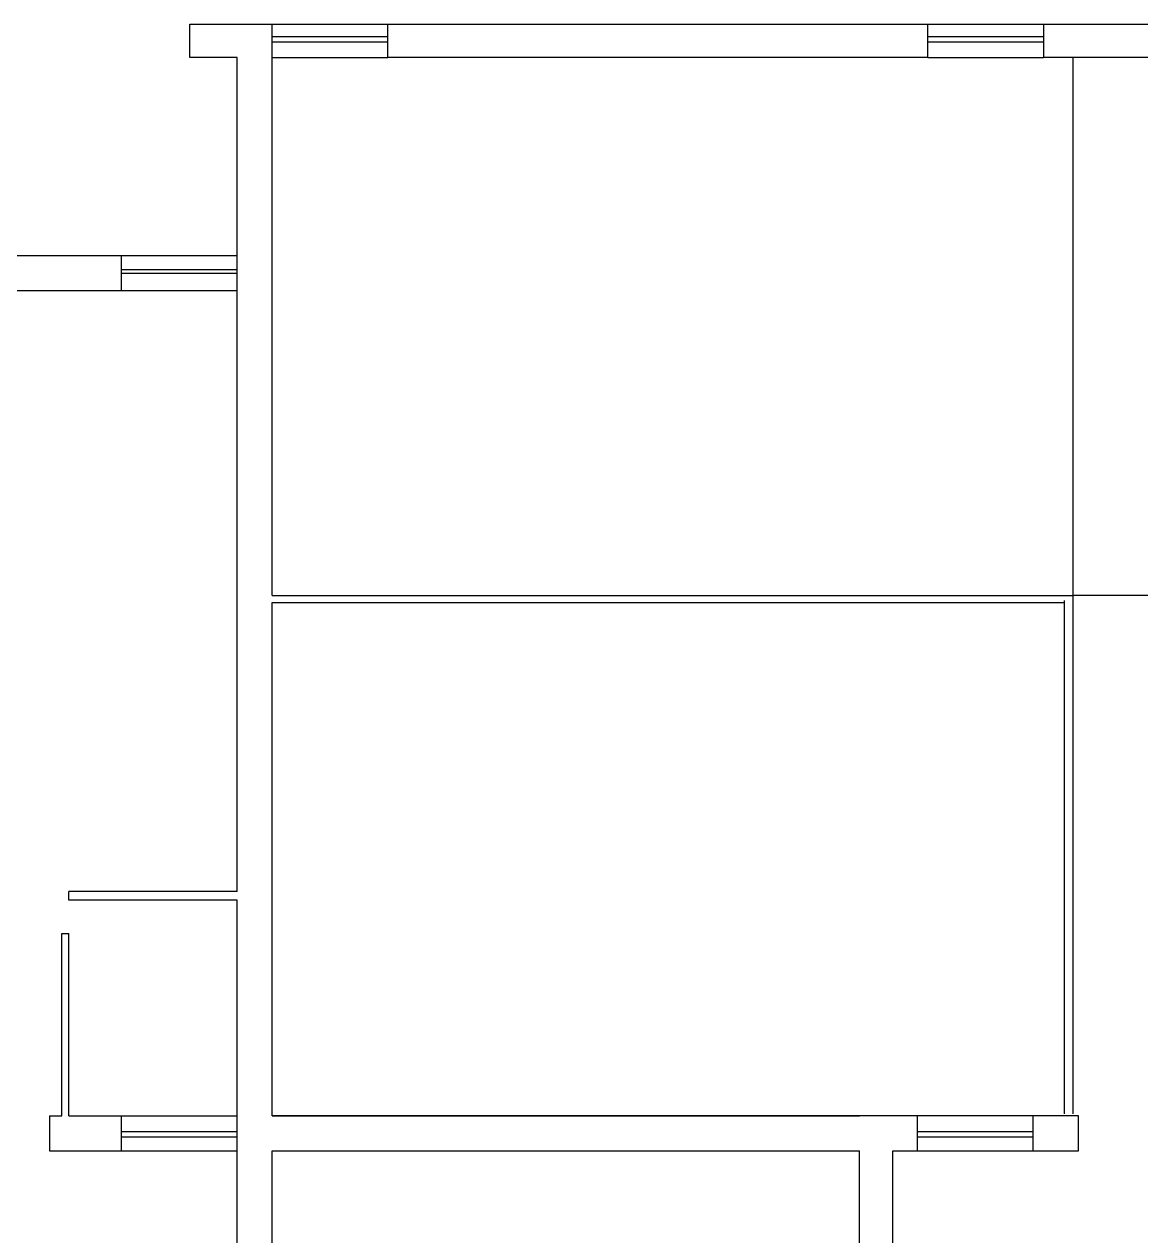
# Model space of a CAD drawing. Header units: millimetres. Extents: x 14 to 406, y 10 to 287.
# Drawn here: x 279.45 to 306.42, y 114.93 to 144.2 of the extents above; entities that cross this region are included whole.
import ezdxf

# ---------------------------------------------------------------- set-up
doc = ezdxf.new("R2010")
doc.units = ezdxf.units.MM
doc.layers.get('0').update_dxf_attribs({"linetype": 'CONTINUOUS'})

msp = doc.modelspace()

# ---------------------------------------------------------------- linework, layer by layer
at = {"color": 0}
for p, q in [((283.45, 144.202), (285.44, 144.202)), ((283.45, 143.397), (283.45, 144.202)), ((283.45, 144.202), (285.44, 144.202)), ((283.45, 143.397), (283.45, 144.202)), ((285.44, 130.401), (285.44, 144.202)), ((285.44, 144.202), (288.233, 144.202)), ((285.44, 130.401), (285.44, 144.202)), ((285.44, 144.202), (288.233, 144.202)), ((288.233, 143.397), (288.233, 144.202)), ((288.233, 144.202), (301.272, 144.202)), ((288.233, 143.397), (288.233, 144.202)), ((288.233, 144.202), (301.272, 144.202)), ((301.272, 143.397), (301.272, 144.202)), ((301.272, 144.202), (304.067, 144.202)), ((301.272, 143.397), (301.272, 144.202)), ((301.272, 144.202), (304.067, 144.202)), ((304.067, 144.202), (307.03, 144.202)), ((304.067, 144.202), (304.067, 143.397)), ((305.336, 144.202), (305.336, 144.202)), ((306.014, 144.202), (306.014, 144.202)), ((285.44, 143.906), (288.233, 143.906)), ((285.44, 143.906), (288.233, 143.906)), ((285.44, 143.778), (288.233, 143.778)), ((285.44, 143.778), (288.233, 143.778)), ((301.272, 143.906), (304.067, 143.906)), ((301.272, 143.906), (304.067, 143.906)), ((301.272, 143.778), (304.067, 143.778)), ((301.272, 143.778), (304.067, 143.778)), ((284.593, 143.397), (283.45, 143.397)), ((284.593, 143.397), (283.45, 143.397)), ((284.593, 138.614), (284.593, 143.397)), ((284.593, 138.614), (284.593, 143.397)), ((285.44, 143.397), (288.233, 143.397)), ((285.44, 143.397), (288.233, 143.397)), ((301.272, 143.397), (288.233, 143.397)), ((301.272, 143.397), (288.233, 143.397)), ((301.272, 143.397), (304.067, 143.397)), ((301.272, 143.397), (304.067, 143.397)), ((307.03, 143.397), (304.067, 143.397)), ((304.786, 124.643), (304.786, 143.397)), ((269.396, 138.614), (281.799, 138.614)), ((279.64, 138.614), (281.799, 138.614)), ((281.799, 137.767), (281.799, 138.614)), ((281.799, 138.614), (284.593, 138.614)), ((281.799, 137.767), (281.799, 138.614)), ((281.799, 138.614), (284.593, 138.614)), ((284.593, 123.246), (284.593, 138.614)), ((284.593, 123.246), (284.593, 138.614)), ((281.799, 138.275), (284.593, 138.275)), ((281.799, 138.275), (284.593, 138.275)), ((281.799, 138.19), (284.593, 138.19)), ((281.799, 138.19), (284.593, 138.19)), ((269.396, 137.767), (281.799, 137.767)), ((279.64, 137.767), (281.799, 137.767)), ((281.799, 137.767), (284.593, 137.767)), ((281.799, 137.767), (284.593, 137.767)), ((285.44, 130.401), (304.786, 130.401)), ((304.574, 117.87), (304.574, 130.274)), ((304.786, 117.87), (304.786, 130.401)), ((308.215, 130.401), (304.786, 130.401)), ((285.44, 117.828), (285.44, 130.231)), ((285.44, 117.828), (285.44, 130.231)), ((285.44, 130.231), (304.574, 130.231)), ((304.574, 124.643), (304.574, 130.231)), ((280.529, 123.035), (280.529, 123.246)), ((284.593, 123.246), (280.529, 123.246)), ((280.529, 123.035), (280.529, 123.246)), ((284.593, 123.246), (280.529, 123.246)), ((284.593, 123.035), (280.529, 123.035)), ((284.593, 123.035), (280.529, 123.035)), ((284.593, 109.996), (284.593, 123.035)), ((284.593, 109.996), (284.593, 123.035)), ((280.359, 117.828), (280.359, 122.23)), ((280.359, 122.23), (280.529, 122.23)), ((280.359, 117.828), (280.359, 122.23)), ((280.359, 122.23), (280.529, 122.23)), ((280.529, 117.828), (280.529, 122.23)), ((280.529, 117.828), (280.529, 122.23)), ((280.063, 117.828), (280.359, 117.828)), ((280.063, 117.828), (280.063, 116.982)), ((280.063, 117.828), (280.359, 117.828)), ((280.063, 117.828), (280.063, 116.982)), ((280.529, 117.828), (281.799, 117.828)), ((280.529, 117.828), (281.799, 117.828)), ((281.799, 116.982), (281.799, 117.828)), ((281.799, 117.828), (284.593, 117.828)), ((281.799, 116.982), (281.799, 117.828)), ((281.799, 117.828), (284.593, 117.828)), ((304.913, 117.828), (285.44, 117.828)), ((285.44, 117.828), (299.621, 117.828)), ((304.913, 117.828), (285.44, 117.828)), ((285.44, 117.828), (299.621, 117.828)), ((301.019, 117.828), (301.019, 116.982)), ((303.812, 117.828), (303.812, 116.982)), ((304.913, 116.982), (304.913, 117.828)), ((281.799, 117.447), (284.593, 117.447)), ((281.799, 117.447), (284.593, 117.447)), ((301.019, 117.447), (303.812, 117.447)), ((281.799, 117.319), (284.593, 117.319)), ((281.799, 117.319), (284.593, 117.319)), ((301.019, 117.319), (303.812, 117.319)), ((280.063, 116.982), (281.799, 116.982)), ((280.063, 116.982), (281.799, 116.982)), ((281.799, 116.982), (284.593, 116.982)), ((281.799, 116.982), (284.593, 116.982)), ((285.44, 109.996), (285.44, 116.982)), ((285.44, 116.982), (299.621, 116.982)), ((285.44, 109.996), (285.44, 116.982)), ((285.44, 116.982), (299.621, 116.982)), ((299.621, 109.996), (299.621, 116.982)), ((299.621, 109.996), (299.621, 116.982)), ((300.426, 109.996), (300.426, 116.982)), ((300.426, 116.982), (304.913, 116.982)), ((300.426, 109.996), (300.426, 116.982)), ((300.426, 116.982), (304.913, 116.982))]:
    msp.add_line(p, q, dxfattribs=at)

doc.saveas('drawing.dxf')
